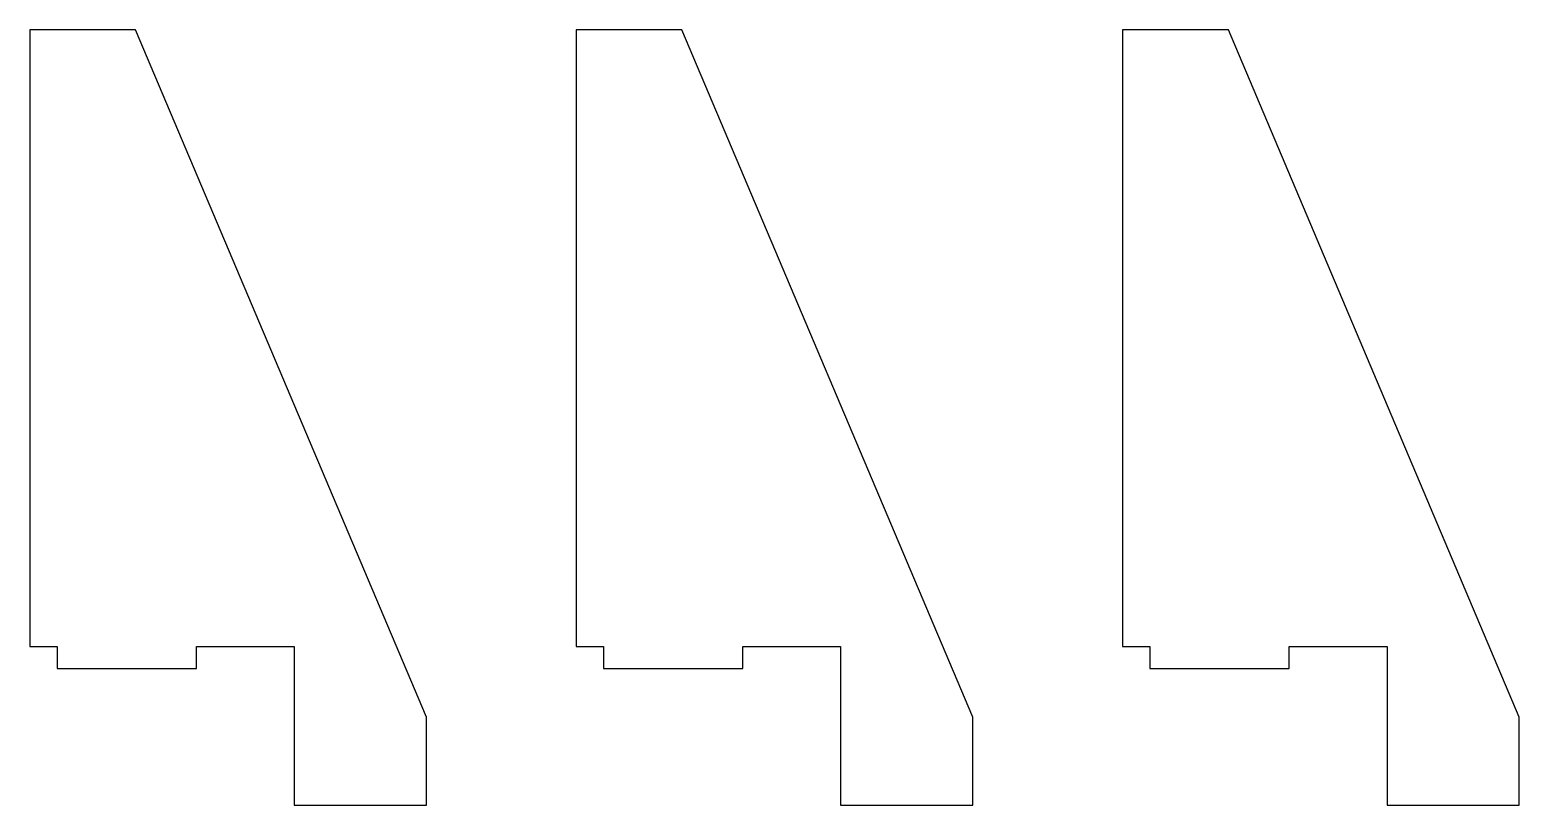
# Model space of a CAD drawing. Header units: millimetres. Extents: x 5 to 174, y 2 to 90.
import ezdxf

# ---------------------------------------------------------------- set-up
doc = ezdxf.new("R2010")
doc.units = ezdxf.units.MM
doc.layers.add('CUT', color=1, linetype='CONTINUOUS')

msp = doc.modelspace()

# ---------------------------------------------------------------- linework, layer by layer
at = {"layer": 'CUT'}
for points in [[(5, 20), (8.1, 20), (8.1, 17.5), (23.9, 17.5), (23.9, 20), (35, 20), (35, 2), (50, 2), (50, 12), (17, 90), (5, 90)], [(67, 20), (70.1, 20), (70.1, 17.5), (85.9, 17.5), (85.9, 20), (97, 20), (97, 2), (112, 2), (112, 12), (79, 90), (67, 90)], [(129, 20), (132.1, 20), (132.1, 17.5), (147.9, 17.5), (147.9, 20), (159, 20), (159, 2), (174, 2), (174, 12), (141, 90), (129, 90)]]:
    msp.add_lwpolyline(points, close=True, dxfattribs=at)

doc.saveas('drawing.dxf')
